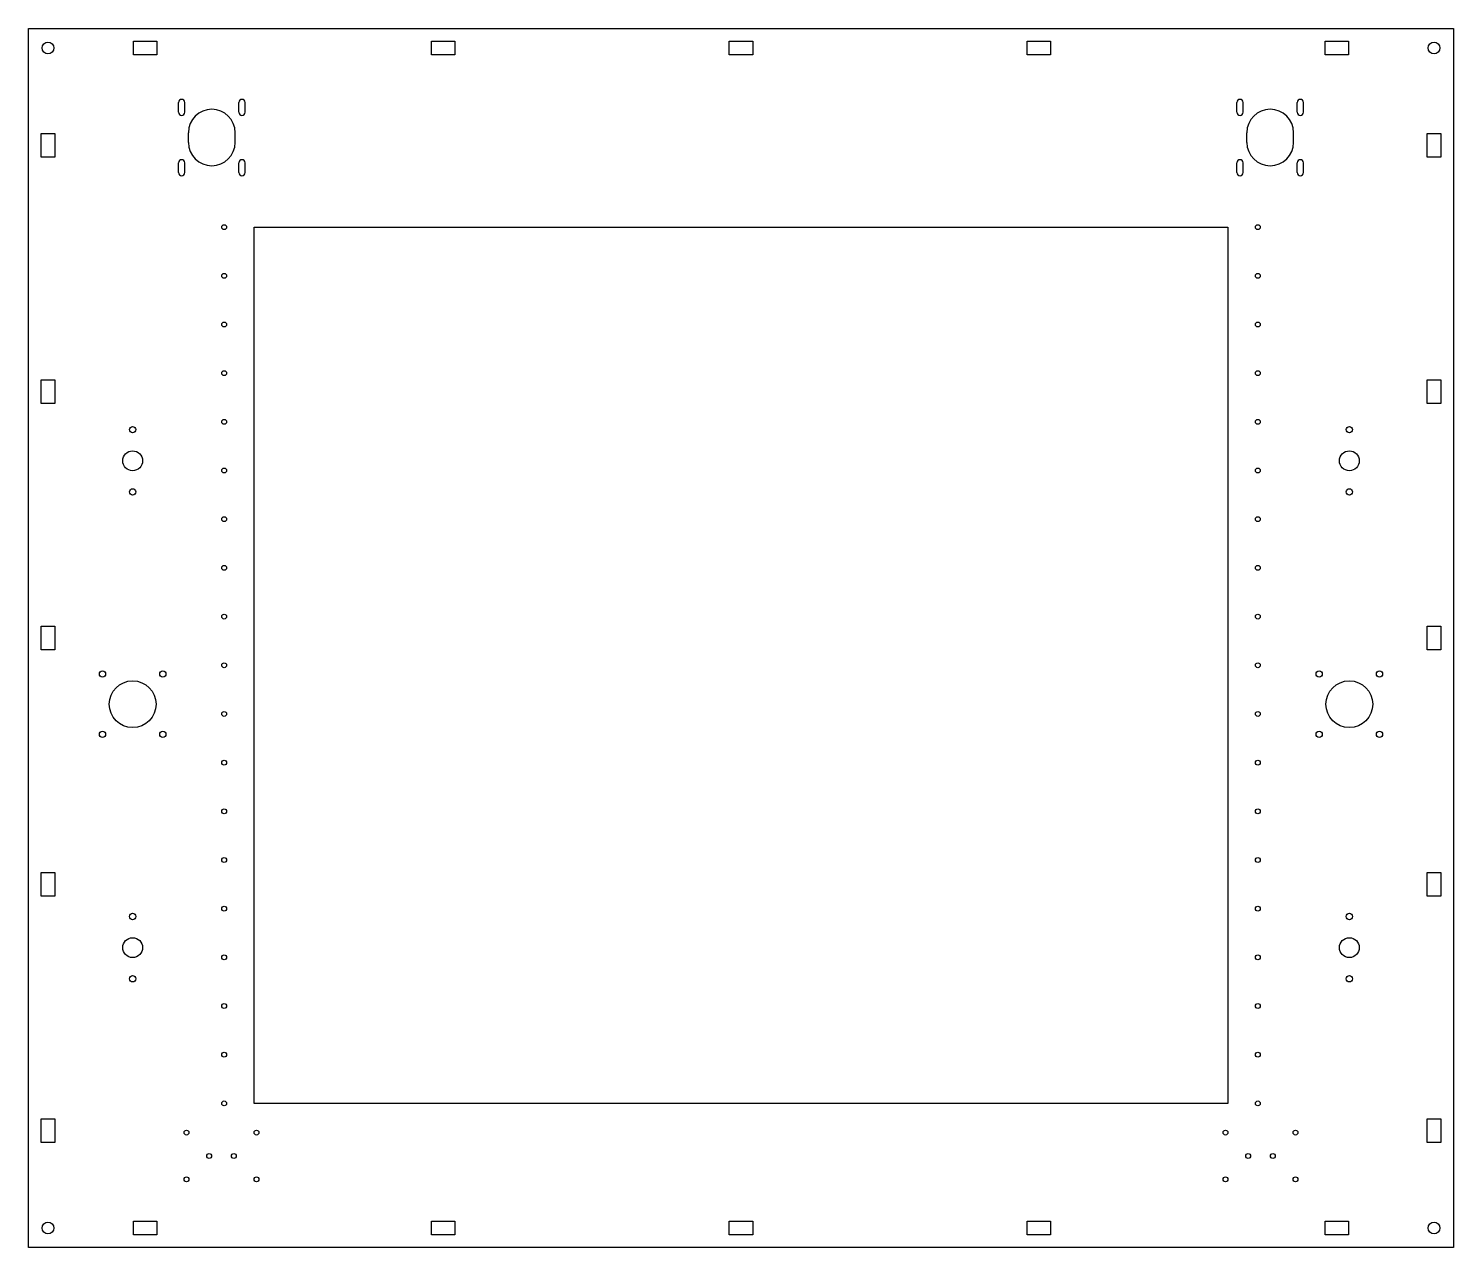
# Model space of a CAD drawing. Extents: x -366 to 366, y -299 to 327.
import ezdxf

# ---------------------------------------------------------------- set-up
doc = ezdxf.new("R2010")
doc.units = 0
doc.layers.get('0').update_dxf_attribs({"linetype": 'continuous'})

# ---------------------------------------------------------------- blocks, each defined once
blk = doc.blocks.new('LINEARPATTERN002')
at = {"color": 0}
for p, q in [((-366, 327), (366, 327)), ((-366, -299), (-366, 327)), ((366, 327), (366, -299)), ((-312, 320.5), (-300, 320.5)), ((-312, 313.5), (-312, 320.5)), ((-300, 320.5), (-300, 313.5)), ((-159, 320.5), (-147, 320.5)), ((-159, 313.5), (-159, 320.5)), ((-147, 320.5), (-147, 313.5)), ((-6, 320.5), (6, 320.5)), ((-6, 313.5), (-6, 320.5)), ((6, 320.5), (6, 313.5)), ((147, 320.5), (159, 320.5)), ((147, 313.5), (147, 320.5)), ((159, 320.5), (159, 313.5)), ((300, 313.5), (300, 320.5)), ((300, 320.5), (312, 320.5)), ((312, 320.5), (312, 313.5)), ((-300, 313.5), (-312, 313.5)), ((-147, 313.5), (-159, 313.5)), ((6, 313.5), (-6, 313.5)), ((159, 313.5), (147, 313.5)), ((312, 313.5), (300, 313.5)), ((-288.95, 284), (-288.95, 289)), ((-285.75, 284), (-285.75, 289)), ((-257.95, 284), (-257.95, 289)), ((-254.75, 284), (-254.75, 289)), ((254.75, 284), (254.75, 289)), ((257.95, 284), (257.95, 289)), ((285.75, 284), (285.75, 289)), ((288.95, 284), (288.95, 289)), ((-359.5, 261), (-359.5, 273)), ((-359.5, 273), (-352.5, 273)), ((-352.5, 273), (-352.5, 261)), ((-283.85, 268.5), (-283.85, 273.5)), ((-259.85, 268.5), (-259.85, 273.5)), ((259.85, 268.5), (259.85, 273.5)), ((283.85, 268.5), (283.85, 273.5)), ((352.5, 261), (352.5, 273)), ((352.5, 273), (359.5, 273)), ((359.5, 273), (359.5, 261)), ((-352.5, 261), (-359.5, 261)), ((-288.95, 253), (-288.95, 258)), ((-285.75, 253), (-285.75, 258)), ((-257.95, 253), (-257.95, 258)), ((-254.75, 253), (-254.75, 258)), ((254.75, 253), (254.75, 258)), ((257.95, 253), (257.95, 258)), ((285.75, 253), (285.75, 258)), ((288.95, 253), (288.95, 258)), ((359.5, 261), (352.5, 261)), ((-250, 225), (250, 225)), ((-250, -225), (-250, 225)), ((250, 225), (250, -225)), ((-359.5, 146.5), (-352.5, 146.5)), ((-359.5, 134.5), (-359.5, 146.5)), ((-352.5, 146.5), (-352.5, 134.5)), ((352.5, 134.5), (352.5, 146.5)), ((352.5, 146.5), (359.5, 146.5)), ((359.5, 146.5), (359.5, 134.5)), ((-352.5, 134.5), (-359.5, 134.5)), ((359.5, 134.5), (352.5, 134.5)), ((-359.5, 8), (-359.5, 20)), ((-359.5, 20), (-352.5, 20)), ((-352.5, 20), (-352.5, 8)), ((352.5, 20), (359.5, 20)), ((352.5, 8), (352.5, 20)), ((359.5, 20), (359.5, 8)), ((-352.5, 8), (-359.5, 8)), ((359.5, 8), (352.5, 8)), ((-359.5, -118.5), (-359.5, -106.5)), ((-359.5, -106.5), (-352.5, -106.5)), ((-352.5, -106.5), (-352.5, -118.5)), ((352.5, -118.5), (352.5, -106.5)), ((352.5, -106.5), (359.5, -106.5)), ((359.5, -106.5), (359.5, -118.5)), ((-352.5, -118.5), (-359.5, -118.5)), ((359.5, -118.5), (352.5, -118.5)), ((250, -225), (-250, -225)), ((-359.5, -233), (-352.5, -233)), ((-359.5, -245), (-359.5, -233)), ((-352.5, -233), (-352.5, -245)), ((352.5, -245), (352.5, -233)), ((352.5, -233), (359.5, -233)), ((359.5, -233), (359.5, -245)), ((-352.5, -245), (-359.5, -245)), ((359.5, -245), (352.5, -245)), ((-312, -285.5), (-300, -285.5)), ((-312, -292.5), (-312, -285.5)), ((-300, -292.5), (-312, -292.5)), ((-300, -285.5), (-300, -292.5)), ((-159, -285.5), (-147, -285.5)), ((-159, -292.5), (-159, -285.5)), ((-147, -292.5), (-159, -292.5)), ((-147, -285.5), (-147, -292.5)), ((-6, -285.5), (6, -285.5)), ((-6, -292.5), (-6, -285.5)), ((6, -292.5), (-6, -292.5)), ((6, -285.5), (6, -292.5)), ((147, -285.5), (159, -285.5)), ((147, -292.5), (147, -285.5)), ((159, -292.5), (147, -292.5)), ((159, -285.5), (159, -292.5)), ((300, -285.5), (312, -285.5)), ((300, -292.5), (300, -285.5)), ((312, -292.5), (300, -292.5)), ((312, -285.5), (312, -292.5)), ((366, -299), (-366, -299))]:
    blk.add_line(p, q, dxfattribs=at)
for centre, radius in [((-356, 317), 3), ((356, 317), 3), ((-265.5, 225), 1.25), ((265.5, 225), 1.25), ((-265.5, 200), 1.25), ((265.5, 200), 1.25), ((-265.5, 175), 1.25), ((265.5, 175), 1.25), ((-265.5, 150), 1.25), ((265.5, 150), 1.25), ((-265.5, 125), 1.25), ((265.5, 125), 1.25), ((-312.5, 121), 1.65), ((312.5, 121), 1.65), ((-312.5, 105), 5.1), ((312.5, 105), 5.1), ((-265.5, 100), 1.25), ((265.5, 100), 1.25), ((-312.5, 89), 1.65), ((312.5, 89), 1.65), ((-265.5, 75), 1.25), ((265.5, 75), 1.25), ((-265.5, 50), 1.25), ((265.5, 50), 1.25), ((-265.5, 25), 1.25), ((265.5, 25), 1.25), ((-265.5, 0), 1.25), ((265.5, 0), 1.25), ((-328, -4.5), 1.6), ((-297, -4.5), 1.6), ((297, -4.5), 1.6), ((328, -4.5), 1.6), ((-312.5, -20), 12), ((312.5, -20), 12), ((-265.5, -25), 1.25), ((265.5, -25), 1.25), ((-328, -35.5), 1.6), ((-297, -35.5), 1.6), ((297, -35.5), 1.6), ((328, -35.5), 1.6), ((-265.5, -50), 1.25), ((265.5, -50), 1.25), ((-265.5, -75), 1.25), ((265.5, -75), 1.25), ((-265.5, -100), 1.25), ((265.5, -100), 1.25), ((-265.5, -125), 1.25), ((265.5, -125), 1.25), ((-312.5, -129), 1.65), ((312.5, -129), 1.65), ((-312.5, -145), 5.1), ((312.5, -145), 5.1), ((-265.5, -150), 1.25), ((265.5, -150), 1.25), ((-312.5, -161), 1.65), ((312.5, -161), 1.65), ((-265.5, -175), 1.25), ((265.5, -175), 1.25), ((-265.5, -200), 1.25), ((265.5, -200), 1.25), ((-265.5, -225), 1.25), ((265.5, -225), 1.25), ((-284.85, -240), 1.25), ((-248.85, -240), 1.25), ((248.85, -240), 1.25), ((284.85, -240), 1.25), ((-273.2, -252), 1.25), ((-260.5, -252), 1.25), ((260.5, -252), 1.25), ((273.2, -252), 1.25), ((-284.85, -264), 1.25), ((-248.85, -264), 1.25), ((248.85, -264), 1.25), ((284.85, -264), 1.25), ((-356, -289), 3), ((356, -289), 3)]:
    blk.add_circle(centre, radius, dxfattribs=at)
for centre, radius, start, end in [((-287.35, 289), 1.6, 0, -180), ((-271.85, 273.5), 12, 0, -180), ((-256.35, 289), 1.6, 0, -180), ((256.35, 289), 1.6, 0, -180), ((271.85, 273.5), 12, 0, -180), ((287.35, 289), 1.6, 0, -180), ((-287.35, 284), 1.6, -180, 0), ((-256.35, 284), 1.6, -180, 0), ((256.35, 284), 1.6, 180, 0), ((287.35, 284), 1.6, 180, 0), ((-271.85, 268.5), 12, -180, 0), ((271.85, 268.5), 12, 180, 0), ((-287.35, 258), 1.6, 0, -180), ((-256.35, 258), 1.6, 0, -180), ((256.35, 258), 1.6, 0, -180), ((287.35, 258), 1.6, 0, -180), ((-287.35, 253), 1.6, -180, 0), ((-256.35, 253), 1.6, -180, 0), ((256.35, 253), 1.6, 180, 0), ((287.35, 253), 1.6, 180, 0)]:
    blk.add_arc(centre, radius, start, end, dxfattribs=at)

msp = doc.modelspace()

# ---------------------------------------------------------------- block references
at = {"color": 0}
msp.add_blockref('LINEARPATTERN002', (0, 0), dxfattribs=at)

doc.saveas('drawing.dxf')
